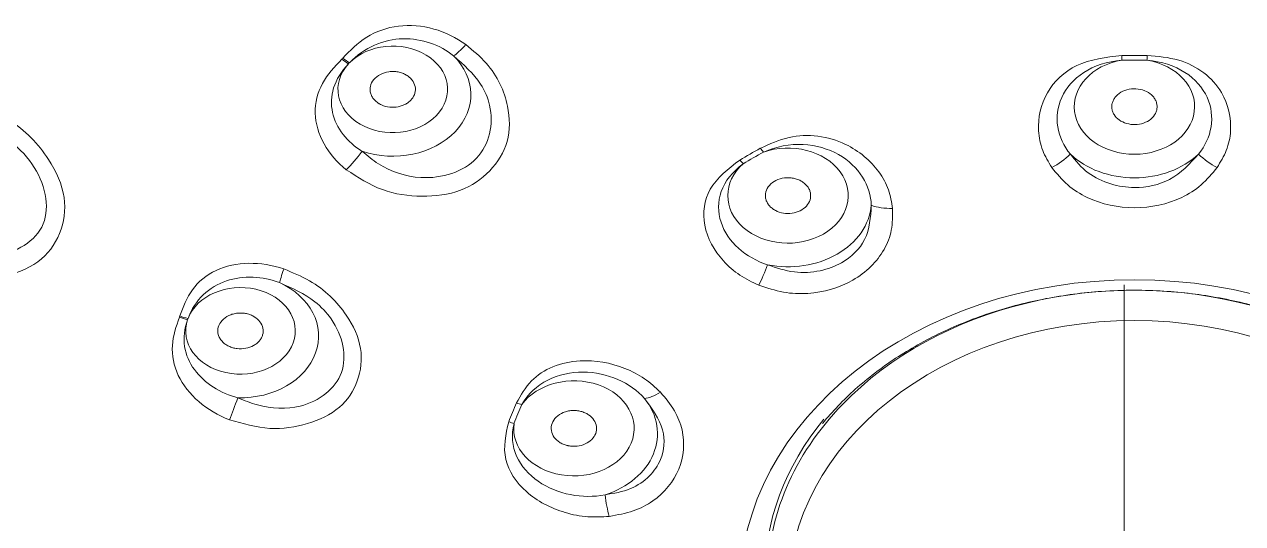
# Model space of a CAD drawing. Extents: x 900 to 2324, y -1513 to 827.
# Drawn here: x 1643.79 to 1670.66, y 537.12 to 548.14 of the extents above; entities that cross this region are included whole.
import ezdxf

# ---------------------------------------------------------------- set-up
doc = ezdxf.new("R2010")
doc.units = 0
doc.header["$LTSCALE"] = 4
doc.header["$MEASUREMENT"] = 0
doc.linetypes.add('CENTER2', pattern=[28.575, 19.05, -3.175, 3.175, -3.175])
doc.layers.add('1', color=7, linetype='CONTINUOUS')
doc.layers.add('Cneter', color=1, linetype='CENTER2', lineweight=13)

msp = doc.modelspace()

# ---------------------------------------------------------------- linework, layer by layer
at = {"layer": '1', "color": 7, "linetype": 'Continuous', "lineweight": 13}
for centre, major_axis, ratio, start_param, end_param in [((1668.272, 540.198), (37.699, 0), 0.790155, 5.156583, 10.55138), ((1668.272, 539.39), (-34.52, 0), 0.790155, 3.141593, 6.283185), ((1651.913, 546.704), (1.209, 0), 0.790155, 2.51018, 8.762594), ((1653.653, 548.077), (-0.475, -0.643), 0.18333, 0.372338, 1.069202), ((1668.272, 536.956), (21.895, 0), 0.790155, 2.493937, 2.495651), ((1651.913, 546.59), (-1.723, 0), 0.790155, 1.168192, 3.821397), ((1668.272, 536.056), (-14.424, 0), 0.790155, 4.69308, 4.731698), ((1668.272, 536.943), (21.709, 0), 0.790155, 2.493937, 2.495651), ((1668.272, 546.323), (1.328, 0), 0.790155, 1.780257, 7.64452), ((1668.272, 536.051), (14.302, 0), 0.790155, 1.551487, 1.590105), ((1660.631, 544.361), (1.328, 0), 0.790155, 2.408576, 8.272839), ((1651.036, 545.339), (-0.496, -0.628), 0.201371, 1.028996, 1.72586), ((1668.272, 536.056), (-14.424, 0), 0.790155, 5.321398, 5.360017), ((1668.272, 536.051), (14.302, 0), 0.790155, 2.179806, 2.218424), ((1666.464, 545.389), (-0.651, -0.465), 0.42584, 1.252545, 1.894), ((1668.272, 546.208), (-1.842, 0), 0.790155, 0.696206, 2.445387), ((1670.08, 545.389), (-0.651, 0.465), 0.42584, 1.247593, 1.889048), ((1660.631, 544.246), (-1.842, 0), 0.790155, 1.324524, 3.073705), ((1662.982, 544.495), (-0.797, -0.065), 0.516767, 0.830444, 1.4719), ((1660.057, 542.816), (-0.294, -0.744), 0.137649, 1.008542, 1.649998), ((1668.272, 535.871), (-8.1, 0), 0.790155, 3.141593, 5.631894), ((1649.669, 543.169), (-0.262, -0.756), 0.015481, 5.319461, 6.016325), ((1648.555, 541.376), (1.209, 0), 0.790155, 2.879779, 9.132193), ((1648.555, 541.261), (-1.723, 0), 0.790155, 1.537791, 4.190996), ((1668.272, 536.956), (21.895, 0), 0.790155, 2.863537, 2.86525), ((1668.272, 536.943), (21.709, 0), 0.790155, 2.863537, 2.86525), ((1655.909, 539.225), (1.328, 0), 0.790155, 3.036895, 8.901158), ((1648.481, 539.87), (-0.285, -0.748), 0.006264, 0.917112, 1.613975), ((1655.909, 539.11), (-1.842, 0), 0.790155, 1.952843, 3.702024), ((1657.905, 540.475), (-0.58, -0.551), 0.3757, 0.441364, 1.082819), ((1668.272, 536.056), (-14.424, 0), 0.790155, 5.949717, 5.988335), ((1668.272, 536.051), (14.302, 0), 0.790155, 2.808124, 2.846742), ((1656.787, 537.758), (0.098, -0.794), 0.237725, 4.681171, 5.322626)]:
    msp.add_ellipse(centre, major_axis=major_axis, ratio=ratio, start_param=start_param, end_param=end_param, dxfattribs=at)
at = {"layer": '1', "color": 7, "linetype": 'Continuous', "lineweight": 18}
for centre, major_axis, ratio, start_param, end_param in [((1668.272, 539.554), (34.11, 0), 0.790155, 0, 3.141593), ((1650.96, 547.782), (0.578, -0.553), 0.488794, 4.91568, 5.150095), ((1667.996, 547.839), (-0.012, 0.8), 0.011834, 2.076794, 2.23044), ((1668.549, 547.839), (-0.012, -0.8), 0.011834, 0.911152, 1.064799), ((1650.937, 547.758), (-0.579, 0.552), 0.489427, 1.773217, 2.007632), ((1660.091, 545.81), (0.386, -0.701), 0.350617, 5.125372, 5.279019), ((1659.644, 545.553), (-0.41, 0.687), 0.369764, 1.971146, 2.124793), ((1647.387, 542.113), (-0.753, 0.27), 0.589653, 1.54494, 1.779354), ((1647.398, 542.141), (0.752, -0.272), 0.589366, 4.687755, 4.92217), ((1654.759, 540.24), (0.733, -0.321), 0.579144, 4.807386, 4.961032), ((1668.272, 535.871), (-8.1, 0), 0.790155, 5.631894, 6.283185), ((1654.588, 539.825), (-0.747, 0.287), 0.586457, 1.638854, 1.792501), ((1668.272, 535.923), (8.162, 0), 0.790155, 2.567172, 3.141593)]:
    msp.add_ellipse(centre, major_axis=major_axis, ratio=ratio, start_param=start_param, end_param=end_param, dxfattribs=at)
at = {"layer": '1', "color": 7, "linetype": 'Continuous', "lineweight": 13}
for centre, major_axis in [((1668.272, 539.177), (33.622, 0)), ((1668.272, 535.623), (-8.709, 0)), ((1668.272, 535.566), (7.641, 0))]:
    msp.add_ellipse(centre, major_axis=major_axis, ratio=0.790155, dxfattribs=at)
for points, knots in [([(1653.528, 547.691), (1653.107, 548.002), (1652.549, 548.163), (1651.783, 548.069), (1651.543, 547.983), (1651.134, 547.727), (1650.972, 547.561), (1650.812, 547.394)], [0, 0, 0, 0, 0.5, 0.5, 0.75, 0.75, 1, 1, 1, 1]), ([(1653.528, 547.691), (1653.685, 547.56), (1653.989, 547.308), (1654.299, 546.833), (1654.496, 546.244), (1654.506, 545.541), (1654.099, 544.877), (1653.428, 544.416), (1652.562, 544.308), (1651.65, 544.435), (1651.145, 544.763), (1650.889, 544.93)], [0, 0, 0, 0, 0.087607, 0.169371, 0.250856, 0.377447, 0.501128, 0.621802, 0.747777, 0.872041, 1, 1, 1, 1]), ([(1650.96, 547.292), (1651.122, 547.459), (1651.309, 547.592), (1651.713, 547.77), (1651.927, 547.815), (1652.558, 547.831), (1652.96, 547.682), (1653.253, 547.445)], [0, 0, 0, 0, 0.25, 0.25, 0.5, 0.5, 1, 1, 1, 1]), ([(1651.238, 545.337), (1651.354, 545.241), (1651.72, 544.938), (1652.666, 544.623), (1653.48, 544.89), (1654.043, 545.48), (1654.183, 546.114), (1653.836, 546.932), (1653.476, 547.249), (1653.253, 547.445)], [0, 0, 0, 0, 0.080562, 0.253207, 0.499831, 0.500495, 0.747529, 0.843295, 1, 1, 1, 1]), ([(1666.449, 544.981), (1666.375, 545.104), (1666.222, 545.358), (1666.112, 545.928), (1666.258, 546.651), (1666.974, 547.335), (1667.645, 547.412), (1667.994, 547.451)], [0, 0, 0, 0, 0.121003, 0.24993, 0.500418, 0.740079, 1, 1, 1, 1]), ([(1668.551, 547.451), (1668.788, 547.432), (1669.239, 547.396), (1669.829, 547.097), (1670.301, 546.565), (1670.443, 545.928), (1670.325, 545.357), (1670.171, 545.104), (1670.096, 544.981)], [0, 0, 0, 0, 0.178327, 0.339125, 0.500023, 0.752204, 0.878517, 1, 1, 1, 1]), ([(1650.789, 547.37), (1650.631, 547.204), (1650.47, 547.032), (1650.253, 546.633), (1650.197, 546.408), (1650.215, 545.722), (1650.481, 545.252), (1650.889, 544.93)], [0, 0, 0, 0, 0.25, 0.25, 0.5, 0.5, 1, 1, 1, 1]), ([(1651.238, 545.337), (1650.913, 545.538), (1650.662, 545.849), (1650.548, 546.37), (1650.552, 546.554), (1650.667, 546.919), (1650.78, 547.1), (1650.937, 547.268)], [0, 0, 0, 0, 0.5, 0.5, 0.75, 0.75, 1, 1, 1, 1]), ([(1666.859, 545.274), (1666.567, 545.629), (1666.475, 546.103), (1666.765, 546.739), (1666.93, 546.932), (1667.381, 547.224), (1667.671, 547.32), (1667.996, 547.349)], [0, 0, 0, 0, 0.5, 0.5, 0.75, 0.75, 1, 1, 1, 1]), ([(1668.549, 547.349), (1668.871, 547.32), (1669.161, 547.225), (1669.613, 546.934), (1669.78, 546.739), (1670.068, 546.108), (1669.977, 545.628), (1669.686, 545.274)], [0, 0, 0, 0, 0.25, 0.25, 0.5, 0.5, 1, 1, 1, 1]), ([(1642.832, 546.361), (1643.041, 546.262), (1643.443, 546.071), (1643.952, 545.65), (1644.411, 545.077), (1644.744, 544.325), (1644.625, 543.497), (1644.134, 542.832), (1643.296, 542.535), (1642.336, 542.511), (1641.72, 542.757), (1641.403, 542.884)], [0, 0, 0, 0, 0.087456, 0.169153, 0.25014, 0.377375, 0.499739, 0.622279, 0.749894, 0.871256, 1, 1, 1, 1]), ([(1641.676, 543.456), (1641.757, 543.405), (1641.981, 543.264), (1642.472, 543.076), (1643.374, 542.955), (1644.045, 543.352), (1644.36, 544.118), (1644.18, 544.919), (1643.495, 545.571), (1643.043, 545.85), (1642.802, 545.948), (1642.715, 545.983)], [0, 0, 0, 0, 0.046355, 0.127416, 0.254336, 0.50001, 0.500136, 0.746142, 0.872777, 0.954138, 1, 1, 1, 1]), ([(1660.021, 545.405), (1660.226, 545.499), (1660.617, 545.678), (1661.295, 545.706), (1662.036, 545.485), (1662.581, 545.024), (1662.869, 544.497), (1662.915, 544.216), (1662.937, 544.079)], [0, 0, 0, 0, 0.178327, 0.339125, 0.500023, 0.752204, 0.878517, 1, 1, 1, 1]), ([(1660.091, 545.319), (1660.374, 545.446), (1660.677, 545.503), (1661.25, 545.475), (1661.523, 545.393), (1662.198, 545.01), (1662.459, 544.573), (1662.469, 544.147)], [0, 0, 0, 0, 0.25, 0.25, 0.5, 0.5, 1, 1, 1, 1]), ([(1666.859, 545.274), (1666.979, 545.127), (1667.212, 544.842), (1667.731, 544.597), (1668.361, 544.499), (1669.132, 544.666), (1669.495, 545.064), (1669.686, 545.274)], [0, 0, 0, 0, 0.179168, 0.347393, 0.501625, 0.737142, 1, 1, 1, 1]), ([(1659.986, 542.385), (1659.844, 542.452), (1659.549, 542.592), (1659.076, 543.013), (1658.707, 543.678), (1658.825, 544.576), (1659.315, 544.951), (1659.57, 545.146)], [0, 0, 0, 0, 0.121003, 0.24993, 0.500418, 0.740079, 1, 1, 1, 1]), ([(1660.182, 542.834), (1659.699, 542.99), (1659.295, 543.337), (1659.083, 543.993), (1659.081, 544.228), (1659.238, 544.676), (1659.403, 544.888), (1659.644, 545.063)], [0, 0, 0, 0, 0.5, 0.5, 0.75, 0.75, 1, 1, 1, 1]), ([(1670.096, 544.981), (1669.986, 544.847), (1669.772, 544.587), (1669.179, 544.209), (1668.274, 544.015), (1667.368, 544.208), (1666.774, 544.585), (1666.559, 544.846), (1666.449, 544.981)], [0, 0, 0, 0, 0.130106, 0.252927, 0.499594, 0.746402, 0.869479, 1, 1, 1, 1]), ([(1660.182, 542.834), (1660.376, 542.768), (1660.753, 542.639), (1661.335, 542.676), (1661.908, 542.887), (1662.423, 543.385), (1662.453, 543.884), (1662.469, 544.147)], [0, 0, 0, 0, 0.179168, 0.347393, 0.501625, 0.737142, 1, 1, 1, 1]), ([(1662.937, 544.079), (1662.938, 543.917), (1662.94, 543.603), (1662.714, 543.015), (1662.113, 542.434), (1661.25, 542.173), (1660.515, 542.209), (1660.166, 542.325), (1659.986, 542.385)], [0, 0, 0, 0, 0.130106, 0.252927, 0.499594, 0.746402, 0.869479, 1, 1, 1, 1]), ([(1649.51, 542.742), (1649.007, 542.916), (1648.445, 542.911), (1647.803, 542.61), (1647.624, 542.462), (1647.367, 542.108), (1647.292, 541.907), (1647.219, 541.705)], [0, 0, 0, 0, 0.5, 0.5, 0.75, 0.75, 1, 1, 1, 1]), ([(1647.398, 541.651), (1647.473, 541.853), (1647.586, 542.031), (1647.878, 542.312), (1648.054, 542.414), (1648.62, 542.607), (1649.048, 542.581), (1649.413, 542.441)], [0, 0, 0, 0, 0.25, 0.25, 0.5, 0.5, 1, 1, 1, 1]), ([(1649.51, 542.742), (1649.704, 542.663), (1650.079, 542.511), (1650.551, 542.151), (1650.971, 541.654), (1651.272, 540.996), (1651.185, 540.26), (1650.78, 539.64), (1650.056, 539.296), (1649.193, 539.161), (1648.608, 539.329), (1648.312, 539.414)], [0, 0, 0, 0, 0.087607, 0.169371, 0.250856, 0.377447, 0.501128, 0.621802, 0.747777, 0.872041, 1, 1, 1, 1]), ([(1648.498, 539.9), (1648.639, 539.842), (1649.084, 539.659), (1650.045, 539.626), (1650.654, 540.103), (1650.909, 540.814), (1650.773, 541.448), (1650.134, 542.121), (1649.689, 542.319), (1649.413, 542.441)], [0, 0, 0, 0, 0.080562, 0.253207, 0.499831, 0.500495, 0.747529, 0.843295, 1, 1, 1, 1]), ([(1647.209, 541.676), (1647.137, 541.477), (1647.066, 541.271), (1647.04, 540.835), (1647.083, 540.608), (1647.384, 539.97), (1647.816, 539.602), (1648.312, 539.414)], [0, 0, 0, 0, 0.25, 0.25, 0.5, 0.5, 1, 1, 1, 1]), ([(1648.498, 539.9), (1648.119, 539.997), (1647.759, 540.218), (1647.428, 540.673), (1647.351, 540.846), (1647.295, 541.22), (1647.317, 541.421), (1647.387, 541.623)], [0, 0, 0, 0, 0.5, 0.5, 0.75, 0.75, 1, 1, 1, 1]), ([(1654.643, 539.787), (1654.738, 539.958), (1654.918, 540.284), (1655.427, 540.616), (1656.153, 540.772), (1656.892, 540.641), (1657.477, 540.338), (1657.704, 540.128), (1657.816, 540.025)], [0, 0, 0, 0, 0.178327, 0.339125, 0.500023, 0.752204, 0.878517, 1, 1, 1, 1]), ([(1654.759, 539.749), (1654.893, 539.983), (1655.094, 540.17), (1655.569, 540.411), (1655.843, 540.469), (1656.648, 540.466), (1657.161, 540.227), (1657.469, 539.884)], [0, 0, 0, 0, 0.25, 0.25, 0.5, 0.5, 1, 1, 1, 1]), ([(1656.595, 537.759), (1656.79, 537.793), (1657.166, 537.857), (1657.588, 538.152), (1657.886, 538.587), (1657.948, 539.232), (1657.634, 539.659), (1657.469, 539.884)], [0, 0, 0, 0, 0.179168, 0.347393, 0.501625, 0.737142, 1, 1, 1, 1]), ([(1657.816, 540.025), (1657.928, 539.892), (1658.145, 539.633), (1658.373, 539.047), (1658.305, 538.293), (1657.814, 537.685), (1657.22, 537.38), (1656.869, 537.316), (1656.689, 537.284)], [0, 0, 0, 0, 0.130106, 0.252927, 0.499594, 0.746402, 0.869479, 1, 1, 1, 1]), ([(1656.689, 537.284), (1656.532, 537.274), (1656.208, 537.254), (1655.552, 537.386), (1654.81, 537.766), (1654.285, 538.56), (1654.407, 539.092), (1654.471, 539.368)], [0, 0, 0, 0, 0.121003, 0.24993, 0.500418, 0.740079, 1, 1, 1, 1]), ([(1656.595, 537.759), (1656.106, 537.666), (1655.544, 537.764), (1654.911, 538.204), (1654.742, 538.394), (1654.546, 538.832), (1654.523, 539.081), (1654.588, 539.334)], [0, 0, 0, 0, 0.5, 0.5, 0.75, 0.75, 1, 1, 1, 1])]:
    msp.add_open_spline(points, degree=3, knots=knots, dxfattribs=at)
at = {"layer": '1', "color": 7, "linetype": 'Continuous', "lineweight": 18}
for points, knots in [([(1652.212, 547.021), (1652.199, 547.029), (1652.172, 547.043), (1652.112, 547.068), (1652.032, 547.091), (1651.93, 547.102), (1651.794, 547.095), (1651.632, 547.044), (1651.483, 546.927), (1651.418, 546.797), (1651.41, 546.688), (1651.425, 546.607), (1651.46, 546.53), (1651.514, 546.462), (1651.566, 546.419), (1651.604, 546.394), (1651.63, 546.378), (1651.706, 546.34), (1651.845, 546.303), (1652.003, 546.31), (1652.121, 546.343), (1652.202, 546.379), (1652.273, 546.427), (1652.352, 546.504), (1652.414, 546.62), (1652.418, 546.772), (1652.362, 546.891), (1652.296, 546.961), (1652.25, 546.997), (1652.225, 547.013), (1652.212, 547.021)], [0, 0, 0, 0, 0.015625, 0.03125, 0.0625, 0.09375, 0.125, 0.1875, 0.25, 0.3125, 0.34375, 0.375, 0.40625, 0.4375, 0.46875, 0.476562, 0.484375, 0.5, 0.5625, 0.625, 0.65625, 0.6875, 0.71875, 0.75, 0.8125, 0.875, 0.9375, 0.96875, 0.984375, 1, 1, 1, 1]), ([(1668.772, 546.323), (1668.772, 546.336), (1668.771, 546.362), (1668.761, 546.414), (1668.736, 546.478), (1668.688, 546.547), (1668.601, 546.628), (1668.458, 546.701), (1668.256, 546.728), (1668.056, 546.691), (1667.918, 546.61), (1667.839, 546.524), (1667.797, 546.452), (1667.778, 546.388), (1667.773, 546.343), (1667.772, 546.317), (1667.774, 546.278), (1667.786, 546.221), (1667.831, 546.125), (1667.929, 546.022), (1668.096, 545.943), (1668.288, 545.918), (1668.479, 545.952), (1668.64, 546.04), (1668.729, 546.149), (1668.766, 546.247), (1668.772, 546.297), (1668.772, 546.323)], [0, 0, 0, 0, 0.015625, 0.03125, 0.0625, 0.09375, 0.125, 0.1875, 0.25, 0.3125, 0.375, 0.40625, 0.4375, 0.46875, 0.484375, 0.492188, 0.5, 0.53125, 0.5625, 0.625, 0.6875, 0.75, 0.8125, 0.875, 0.9375, 0.96875, 1, 1, 1, 1]), ([(1661.035, 544.593), (1661.026, 544.604), (1661.005, 544.624), (1660.958, 544.662), (1660.891, 544.702), (1660.8, 544.735), (1660.67, 544.761), (1660.5, 544.753), (1660.316, 544.681), (1660.182, 544.558), (1660.131, 544.429), (1660.13, 544.322), (1660.15, 544.245), (1660.182, 544.184), (1660.212, 544.145), (1660.231, 544.124), (1660.261, 544.094), (1660.313, 544.053), (1660.421, 543.996), (1660.577, 543.958), (1660.771, 543.971), (1660.945, 544.041), (1661.074, 544.157), (1661.139, 544.303), (1661.13, 544.432), (1661.087, 544.529), (1661.055, 544.573), (1661.035, 544.593)], [0, 0, 0, 0, 0.015625, 0.03125, 0.0625, 0.09375, 0.125, 0.1875, 0.25, 0.3125, 0.375, 0.40625, 0.4375, 0.46875, 0.484375, 0.492188, 0.5, 0.53125, 0.5625, 0.625, 0.6875, 0.75, 0.8125, 0.875, 0.9375, 0.96875, 1, 1, 1, 1]), ([(1661.393, 539.333), (1661.61, 539.6), (1662.098, 540.11), (1662.984, 540.789), (1664.001, 541.361), (1665.118, 541.805), (1666.309, 542.111), (1667.374, 542.25), (1668.03, 542.273), (1668.272, 542.273)], [0, 0, 0, 0, 0.148784, 0.301881, 0.454578, 0.607051, 0.759409, 0.911703, 1, 1, 1, 1]), ([(1668.272, 542.273), (1668.488, 542.273), (1669.118, 542.253), (1670.158, 542.126), (1671.349, 541.83), (1672.471, 541.397), (1673.484, 540.832), (1674.198, 540.323), (1674.527, 539.987), (1674.603, 539.903)], [0, 0, 0, 0, 0.088697, 0.260068, 0.431487, 0.602833, 0.774127, 0.945438, 1, 1, 1, 1]), ([(1648.689, 541.756), (1648.673, 541.76), (1648.641, 541.765), (1648.574, 541.772), (1648.489, 541.77), (1648.389, 541.751), (1648.265, 541.706), (1648.137, 541.612), (1648.052, 541.461), (1648.051, 541.321), (1648.094, 541.216), (1648.144, 541.145), (1648.212, 541.084), (1648.294, 541.036), (1648.362, 541.01), (1648.408, 540.998), (1648.44, 540.991), (1648.528, 540.977), (1648.674, 540.982), (1648.819, 541.034), (1648.914, 541.098), (1648.973, 541.155), (1649.018, 541.22), (1649.056, 541.314), (1649.061, 541.439), (1648.995, 541.582), (1648.888, 541.677), (1648.794, 541.724), (1648.736, 541.744), (1648.705, 541.753), (1648.689, 541.756)], [0, 0, 0, 0, 0.015625, 0.03125, 0.0625, 0.09375, 0.125, 0.1875, 0.25, 0.3125, 0.34375, 0.375, 0.40625, 0.4375, 0.46875, 0.476562, 0.484375, 0.5, 0.5625, 0.625, 0.65625, 0.6875, 0.71875, 0.75, 0.8125, 0.875, 0.9375, 0.96875, 0.984375, 1, 1, 1, 1]), ([(1656.063, 539.601), (1656.047, 539.605), (1656.015, 539.611), (1655.949, 539.62), (1655.865, 539.621), (1655.767, 539.606), (1655.642, 539.566), (1655.511, 539.481), (1655.415, 539.338), (1655.399, 539.176), (1655.453, 539.047), (1655.532, 538.961), (1655.606, 538.907), (1655.677, 538.873), (1655.73, 538.856), (1655.761, 538.847), (1655.808, 538.837), (1655.881, 538.828), (1656.01, 538.832), (1656.165, 538.874), (1656.312, 538.975), (1656.401, 539.111), (1656.419, 539.265), (1656.362, 539.414), (1656.259, 539.515), (1656.153, 539.572), (1656.094, 539.593), (1656.063, 539.601)], [0, 0, 0, 0, 0.015625, 0.03125, 0.0625, 0.09375, 0.125, 0.1875, 0.25, 0.3125, 0.375, 0.40625, 0.4375, 0.46875, 0.484375, 0.492188, 0.5, 0.53125, 0.5625, 0.625, 0.6875, 0.75, 0.8125, 0.875, 0.9375, 0.96875, 1, 1, 1, 1])]:
    msp.add_open_spline(points, degree=3, knots=knots, dxfattribs=at)
at = {"layer": 'Cneter', "lineweight": 5, "ltscale": 0.5}
msp.add_line((1668.046, 148.694), (1668.046, 576.285), dxfattribs=at)

doc.saveas('drawing.dxf')
